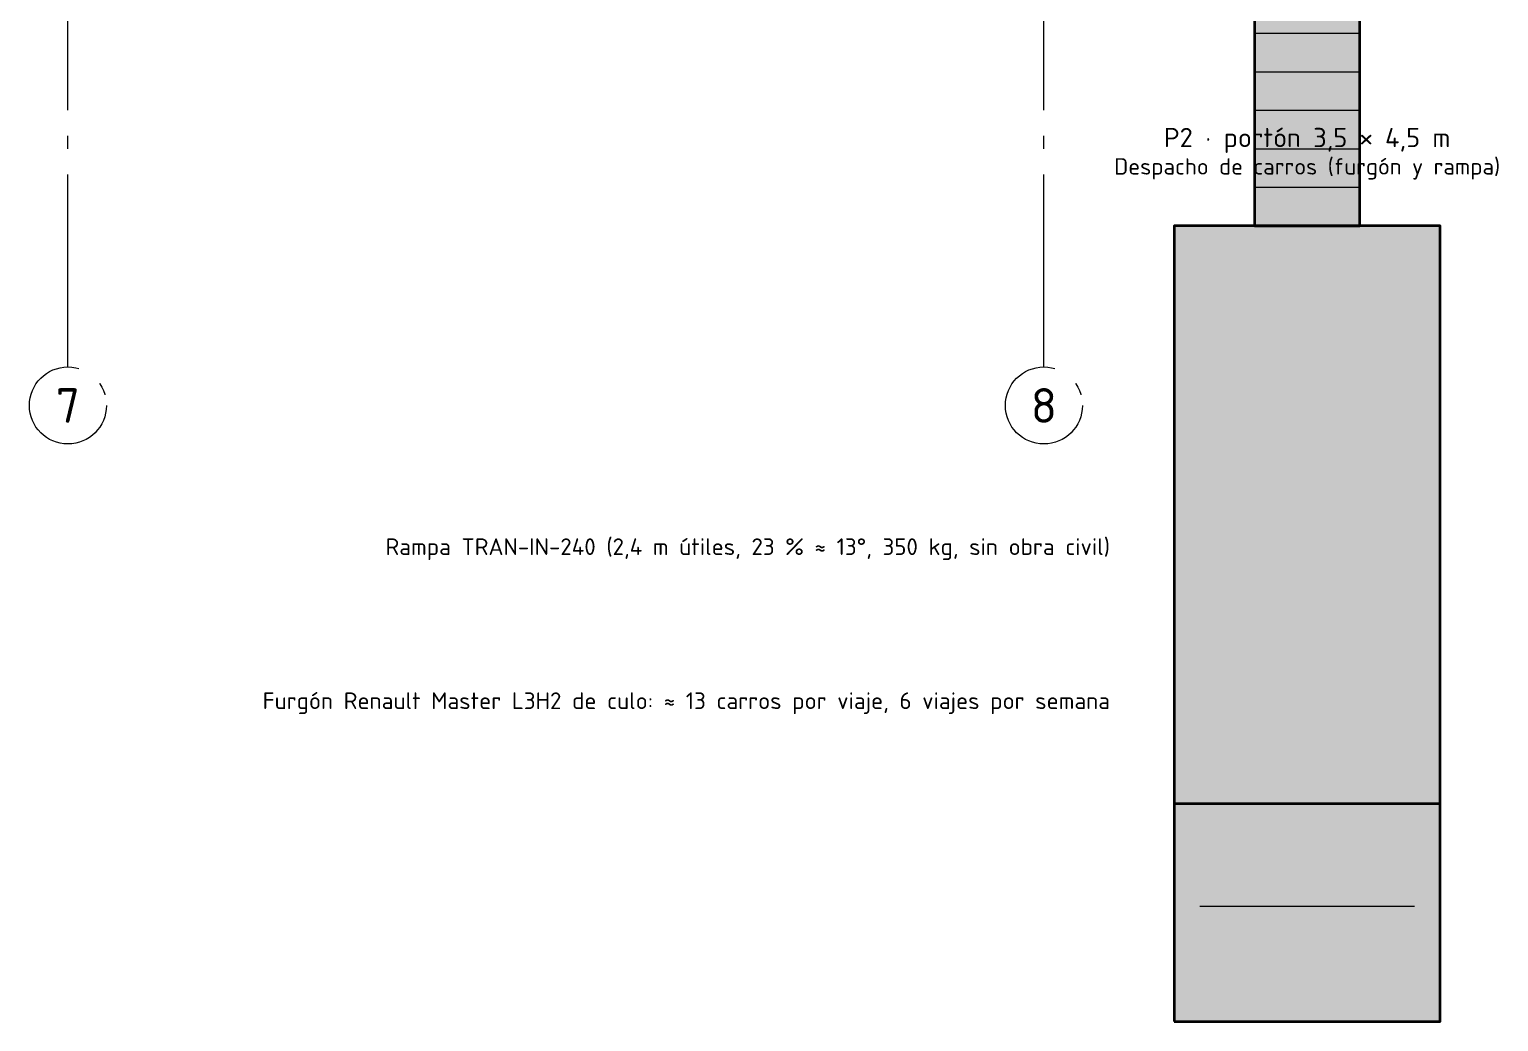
# Model space of a CAD drawing. Header units: millimetres. Extents: x 0 to 1189, y 0 to 841.
# Drawn here: x 536 to 650.4, y 134 to 211.3 of the extents above; entities that cross this region are included whole.
import ezdxf
from ezdxf.enums import TextEntityAlignment as Align

# ---------------------------------------------------------------- set-up
doc = ezdxf.new("R2010")
doc.units = ezdxf.units.MM
doc.linetypes.add('IRAM-F-TRAZO-PUNTO', pattern=[20, 15, -2, 1, -2])
for name, color, linetype, lineweight in [('A-EJE', 1, 'IRAM-F-TRAZO-PUNTO', 18), ('A-EQUIPO-FINO', 8, 'CONTINUOUS', 13), ('A-EXTERIOR', 8, 'CONTINUOUS', 25), ('A-TEXTO', 7, 'CONTINUOUS', 18)]:
    doc.layers.add(name, color=color, linetype=linetype, lineweight=lineweight)
doc.layers.add('A-EQUIPO', color=30, linetype='CONTINUOUS', lineweight=35, true_color=0xe67800)
doc.styles.add('ISO3098', font='isocpeur.ttf')

msp = doc.modelspace()

# ---------------------------------------------------------------- hatches: boundary and pattern name
at = {"layer": 'A-EXTERIOR', "true_color": 0xe6e6e6}
h = msp.add_hatch(color=7, dxfattribs=at)
h.dxf.hatch_style = 1
h.paths.add_polyline_path([(631.4, 196), (639.6, 196), (639.6, 220), (631.4, 220)])
at = {"layer": 'A-EXTERIOR', "true_color": 0xfafafa}
h = msp.add_hatch(color=7, dxfattribs=at)
h.dxf.hatch_style = 1
h.paths.add_polyline_path([(625.15, 134), (645.85, 134), (645.85, 196), (625.15, 196)])

# ---------------------------------------------------------------- linework, layer by layer
at = {"layer": 'A-EJE'}
for p, q in [((539, 185), (539, 696)), ((615, 185), (615, 696))]:
    msp.add_line(p, q, dxfattribs=at)
for centre in [(539, 182), (615, 182)]:
    msp.add_circle(centre, 3, dxfattribs=at)
at = {"layer": 'A-EQUIPO'}
msp.add_line((625.15, 151), (645.85, 151), dxfattribs=at)
for points in [[(631.4, 196), (639.6, 196), (639.6, 220), (631.4, 220)], [(625.15, 134), (645.85, 134), (645.85, 196), (625.15, 196)]]:
    msp.add_lwpolyline(points, close=True, dxfattribs=at)
at = {"layer": 'A-EQUIPO-FINO'}
for p, q in [((631.4, 211), (639.6, 211)), ((631.4, 208), (639.6, 208)), ((631.4, 205), (639.6, 205)), ((631.4, 202), (639.6, 202)), ((631.4, 199), (639.6, 199)), ((627.15, 143), (643.85, 143))]:
    msp.add_line(p, q, dxfattribs=at)

# ---------------------------------------------------------------- texts
at = {"layer": 'A-TEXTO', "style": 'ISO3098'}
for s, height, p in [('P2 · portón 3,5 × 4,5 m', 1.5, (635.5, 202.875)), ('Despacho de carros (furgón y rampa)', 1.275, (635.5, 200.625)), ('7', 2.7, (539, 182)), ('8', 2.7, (615, 182))]:
    msp.add_text(s, height=height, dxfattribs=at).set_placement(p, align=Align.MIDDLE_CENTER)
for s, p in [('Rampa TRAN-IN-240 (2,4 m útiles, 23 % ≈ 13°, 350 kg, sin obra civil)', (620.15, 171)), ('Furgón Renault Master L3H2 de culo: ≈ 13 carros por viaje, 6 viajes por semana', (620.15, 159))]:
    msp.add_text(s, height=1.3, dxfattribs=at).set_placement(p, align=Align.MIDDLE_RIGHT)

doc.saveas('drawing.dxf')
